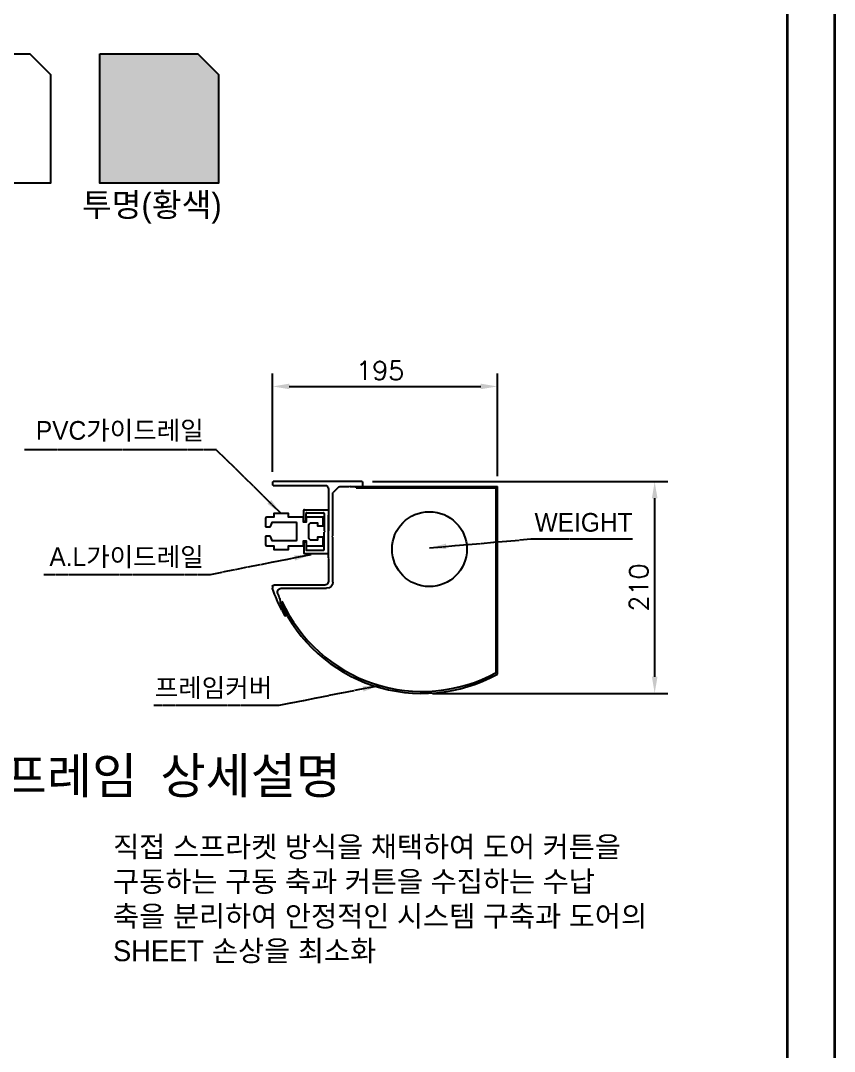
# Model space of a CAD drawing. Header units: millimetres. Extents: x 150937 to 394412, y 327166 to 584759.
# Drawn here: x 184857 to 187465, y 450476 to 453782 of the extents above; entities that cross this region are included whole.
import ezdxf

# ---------------------------------------------------------------- set-up
doc = ezdxf.new("R2010")
doc.units = ezdxf.units.MM
doc.linetypes.add('CEN', pattern=[62, 60, -1, 0, -1])
for name, color, linetype, lineweight in [('2문자(명칭)', 7, 'Continuous', 20), ('4윤곽선', 5, 'Continuous', 70), ('5치수해치', 7, 'Continuous', 25), ('지시선', 1, 'CEN', 20), ('지시선문자', 40, 'Continuous', 20)]:
    doc.layers.add(name, color=color, linetype=linetype, lineweight=lineweight)
doc.layers.add('Layer 1', color=7, linetype='Continuous')
doc.styles.add('ROMANS', font='romans.shx')
doc.styles.get("Standard").update_dxf_attribs({"font": 'arial.ttf'})
doc.dimstyles.new('1004', dxfattribs={"dimscale": 50, "dimtxt": 1.8, "dimasz": 1.6, "dimexe": 1.25, "dimexo": 1, "dimtad": 1, "dimtxsty": 'ROMANS', "dimcen": 2.5, "dimclrd": 94, "dimclre": 94, "dimclrt": 151, "dimadec": 0, "dimazin": 0, "dimtfac": 1, "dimtix": 1, "dimtmove": 0, "dimatfit": 3, "dimfxl": 0, "dimarcsym": 0})

# ---------------------------------------------------------------- blocks, each defined once
blk = doc.blocks.new('k-5')
at = {"color": 1}
for p, q in [((-36413.14, 17310.52), (-36413.14, 17291.77)), ((-36404.35, 17311.02), (-36412.64, 17311.02)), ((-36410.64, 17308.72), (-36410.64, 17295.27)), ((-36406.66, 17309.22), (-36410.14, 17309.22)), ((-36404.35, 17309.22), (-36406.66, 17309.22)), ((-36403.85, 17310.52), (-36403.85, 17309.72)), ((-36387.43, 17310.52), (-36387.43, 17309.72)), ((-36386.93, 17311.02), (-36378.64, 17311.02)), ((-36386.93, 17309.22), (-36384.62, 17309.22)), ((-36384.62, 17309.22), (-36381.14, 17309.22)), ((-36380.64, 17308.72), (-36380.64, 17295.27)), ((-36378.14, 17310.52), (-36378.14, 17291.77)), ((-36412.64, 17291.27), (-36396.14, 17291.27)), ((-36410.14, 17294.77), (-36396.14, 17294.77)), ((-36395.64, 17294.27), (-36396.14, 17294.77)), ((-36395.64, 17291.77), (-36396.14, 17291.27)), ((-36395.14, 17294.77), (-36395.64, 17294.27)), ((-36395.14, 17291.27), (-36395.64, 17291.77)), ((-36381.14, 17294.77), (-36395.14, 17294.77)), ((-36378.64, 17291.27), (-36395.14, 17291.27))]:
    blk.add_line(p, q, dxfattribs=at)
for centre, start, end in [((-36412.64, 17310.52), 90, 180), ((-36410.14, 17308.72), 90, 180), ((-36404.35, 17310.52), 360, 90), ((-36404.35, 17309.72), 270, 0), ((-36386.93, 17310.52), 90, 180), ((-36386.93, 17309.72), 180, 270), ((-36381.14, 17308.72), 0, 90), ((-36378.64, 17310.52), 0, 90), ((-36410.14, 17295.27), 180, 270), ((-36381.14, 17295.27), 270, 0), ((-36412.64, 17291.77), 180, 270), ((-36378.64, 17291.77), 270, 0)]:
    blk.add_arc(centre, 0.5, start, end, dxfattribs=at)
blk = doc.blocks.new('k-3')
for p, q in [((-36515.33, 17456.27), (-36515.33, 17459.27)), ((-36514.83, 17459.77), (-36443.53, 17459.77)), ((-36505.32, 17455.77), (-36514.83, 17455.77)), ((-36504.83, 17456.27), (-36505.32, 17455.77)), ((-36504.33, 17455.77), (-36504.83, 17456.27)), ((-36496.74, 17455.77), (-36504.33, 17455.77)), ((-36496.03, 17455.48), (-36491.62, 17451.06)), ((-36487.83, 17453.77), (-36487.83, 17433.77)), ((-36443.53, 17456.77), (-36484.83, 17456.77)), ((-36443.03, 17459.27), (-36443.03, 17457.27)), ((-36491.33, 17416.27), (-36491.33, 17450.36)), ((-36488.33, 17433.27), (-36487.83, 17433.77)), ((-36487.83, 17432.77), (-36488.33, 17433.27)), ((-36487.83, 17398.77), (-36487.83, 17432.77)), ((-36490.83, 17415.77), (-36491.33, 17416.27)), ((-36491.33, 17415.27), (-36490.83, 17415.77)), ((-36491.33, 17379.25), (-36491.33, 17415.27)), ((-36488.33, 17398.27), (-36487.83, 17398.77)), ((-36487.83, 17397.77), (-36488.33, 17398.27)), ((-36487.83, 17397.77), (-36487.83, 17380.56)), ((-36449.96, 17374.27), (-36486.33, 17374.27)), ((-36484.29, 17376.77), (-36444.03, 17376.77)), ((-36448.97, 17374.27), (-36448.96, 17374.27)), ((-36443.03, 17375.77), (-36443.03, 17374.44)), ((-36448.82, 17366.09), (-36449.1, 17363.15)), ((-36454.19, 17353.02), (-36453.57, 17354.26)), ((-36450.79, 17356.09), (-36452.85, 17352.29)), ((-36450.45, 17356.77), (-36450.95, 17356.62)), ((-36450.95, 17356.62), (-36450.79, 17356.09)), ((-36453.16, 17352.2), (-36454.1, 17352.7))]:
    blk.add_line(p, q)
for centre, radius, start, end in [((-36514.83, 17459.27), 0.5, 90, 180), ((-36514.83, 17456.27), 0.5, 180, 270), ((-36496.74, 17454.77), 1, 45, 90), ((-36484.83, 17453.77), 3, 90, 180), ((-36443.53, 17459.27), 0.5, 0, 90), ((-36443.53, 17457.27), 0.5, 270, 0), ((-36492.33, 17450.36), 1, 0, 45), ((-36486.33, 17379.27), 5, 180, 270), ((-36484.45, 17380.17), 3.4, 173.30221, 272.76908), ((-36561.51, 17414.13), 125, 332.68296, 341.32928), ((-36449.96, 17371.27), 3, 338.98199, 90), ((-36561.51, 17414.13), 122.5, 336.91194, 338.98199), ((-36444.03, 17375.77), 1, 0, 90), ((-36444.03, 17374.44), 1, 341.32928, 0), ((-36561.51, 17414.13), 123.43, 330.98255, 335.60306), ((-36453.98, 17352.91), 0.234, 151.73514, 241.49987), ((-36453.05, 17352.4), 0.234, 241.49987, 331.56203)]:
    blk.add_arc(centre, radius, start, end)
blk = doc.blocks.new('*D130')
at = {"layer": '5치수해치', "color": 94, "lineweight": -2, "transparency": 16777216}
for p, q in [((-32882.2, 67909.7), (-32882.2, 68382.6)), ((-31801.5, 67888.7), (-31801.5, 68382.6)), ((-32802.2, 68320.1), (-31881.5, 68320.1))]:
    blk.add_line(p, q, dxfattribs=at)
at = {"layer": '5치수해치', "color": 94, "transparency": 16777216}
for points in [[(-32802.2, 68333.5), (-32802.2, 68306.8), (-32882.2, 68320.1)], [(-31881.5, 68333.5), (-31881.5, 68306.8), (-31801.5, 68320.1)]]:
    blk.add_solid(points, dxfattribs=at)
at = {"layer": '5치수해치', "color": 151, "transparency": 16777216, "insert": (-32364.8, 68396.4), "char_height": 90, "attachment_point": 5, "style": 'ROMANS'}
blk.add_mtext('195', dxfattribs=at)
blk = doc.blocks.new('*D131')
at = {"layer": '5치수해치', "color": 94, "lineweight": -2, "transparency": 16777216}
for p, q in [((-32401.5, 67862.7), (-30983.6, 67862.7)), ((-31046.1, 66924.3), (-31046.1, 67782.7)), ((-32113, 66844.3), (-30983.6, 66844.3))]:
    blk.add_line(p, q, dxfattribs=at)
at = {"layer": '5치수해치', "color": 94, "transparency": 16777216}
for points in [[(-31059.4, 67782.7), (-31032.7, 67782.7), (-31046.1, 67862.7)], [(-31059.4, 66924.3), (-31032.7, 66924.3), (-31046.1, 66844.3)]]:
    blk.add_solid(points, dxfattribs=at)
at = {"layer": '5치수해치', "color": 151, "transparency": 16777216, "insert": (-31122.3, 67353.5), "char_height": 90, "attachment_point": 5, "rotation": 90, "style": 'ROMANS'}
blk.add_mtext('210', dxfattribs=at)
blk = doc.blocks.new('c3 base')
at = {"true_color": 0xfae6b4}
h = blk.add_hatch(color=254, dxfattribs=at)
h.dxf.hatch_style = 1
h.paths.add_polyline_path([(28391.009, 16763.156), (28291.009, 16863.156), (27821.317, 16863.156), (27821.317, 16242.016), (28391.009, 16242.016)])
for points in [[(27013.817, 16863.156), (27483.509, 16863.156), (27583.509, 16763.156), (27583.509, 16242.016), (27013.817, 16242.016)], [(27821.317, 16863.156), (28291.009, 16863.156), (28391.009, 16763.156), (28391.009, 16242.016), (27821.317, 16242.016)]]:
    blk.add_lwpolyline(points, close=True)
at = {"layer": '4윤곽선', "lineweight": 35}
blk.add_line((31125, 375), (31125, 21900), dxfattribs=at)
blk.add_lwpolyline([(31350, 150), (150, 150), (150, 22125), (31350, 22125)], close=True, dxfattribs=at)
at = {"layer": 'Layer 1', "linetype": 'Continuous'}
for p, q in [((29052.695, 14782.724), (29731.116, 14782.724)), ((29052.695, 14776.724), (29052.695, 14782.724)), ((29052.695, 14776.724), (29725.116, 14776.724)), ((29725.116, 13888.575), (29725.116, 14776.724)), ((29731.116, 13881.133), (29731.116, 14782.724))]:
    blk.add_line(p, q, dxfattribs=at)
blk.add_lwpolyline([(28825.347, 14566.816), (28825.347, 14596.816, -0.41421356), (28837.347, 14608.816), (28866.065, 14608.816), (28866.065, 14593.816), (28893.065, 14593.816), (28893.065, 14635.216), (28812.065, 14635.216), (28812.065, 14612.416), (28798.865, 14612.416), (28798.865, 14635.216), (28726.865, 14635.216), (28726.865, 14651.407, 0.41421356), (28725.065, 14653.207), (28658.465, 14653.207, 0.41421356), (28656.665, 14651.407), (28656.665, 14635.216), (28622.465, 14635.216, 0.41421356), (28616.465, 14629.216), (28616.465, 14591.416, 0.41421356), (28618.265, 14589.616), (28622.465, 14589.616), (28636.529, 14589.616, 0.31457419), (28642.162, 14593.549), (28648.432, 14610.637, -0.31457419), (28650.122, 14611.816), (28762.265, 14611.816, -0.41421356), (28765.265, 14608.816), (28765.265, 14566.816), (28765.265, 14524.816, -0.41421356), (28762.265, 14521.816), (28650.122, 14521.816, -0.31457419), (28648.432, 14522.996), (28642.162, 14540.084, 0.31457419), (28636.529, 14544.017), (28622.465, 14544.017), (28618.265, 14544.017, 0.41421356), (28616.465, 14542.217), (28616.465, 14504.416, 0.41421356), (28622.465, 14498.416), (28656.665, 14498.416), (28656.665, 14482.226, 0.41421356), (28658.465, 14480.426), (28725.065, 14480.426, 0.41421356), (28726.865, 14482.226), (28726.865, 14498.416), (28798.865, 14498.416), (28798.865, 14521.216), (28812.065, 14521.216), (28812.065, 14498.416), (28893.065, 14498.416), (28893.065, 14539.816), (28866.065, 14539.816), (28866.065, 14524.817), (28837.347, 14524.817, -0.41421356), (28825.347, 14536.817)], format="xyb", close=True, dxfattribs=at)
blk.add_circle((29404.481, 14481.92), 180, dxfattribs=at)
for radius, start, end in [(750, 204.39962, 298.809672), (740.589, 204.455557, 298.680398)]:
    blk.add_arc((29369.69, 14538.302), radius, start, end, dxfattribs=at)
at = {"layer": 'Layer 1', "linetype": 'Continuous', "xscale": -6, "yscale": 6, "zscale": 6}
blk.add_blockref('k-3', (-190007.761, -89951.904), dxfattribs=at)
at = {"layer": 'Layer 1', "linetype": 'Continuous', "xscale": 6, "yscale": 6, "zscale": 6, "rotation": 90.00000000000001}
blk.add_blockref('k-5', (132666.786, 232940.568), dxfattribs=at)
at = {"insert": (27734.665, 16194.732), "char_height": 114, "attachment_point": 1}
blk.add_mtext_dynamic_manual_height_columns('{\\fGulim|b0|i0|c129|p50;투명(황색)}', width=2685.01895, gutter_width=12.5, heights=[0], dxfattribs=at)
at = {"insert": (26029.039, 13479.267), "char_height": 172.8, "width": 3429.39018, "attachment_point": 1}
blk.add_mtext('{\\fGulimChe|b0|i0|c129|p49;C-3 드럼 및 프레임 상세설명}', dxfattribs=at)
at = {"layer": '2문자(명칭)', "insert": (27884.202, 13100.964), "char_height": 100, "width": 2685.01895, "attachment_point": 1}
blk.add_mtext('{\\fGulim|b0|i0|c129|p50;직접 스프라켓 방식을 채택하여 도어 커튼을\\P구동하는 구동 축과 커튼을 수집하는 수납\\P축을 분리하여 안정적인 시스템 구축과 도어의 \\f@Gulim|b0|i0|c0|p50;SHEET} {\\fGulim|b0|i0|c129|p50;손상을 최소화\\P\\P }', dxfattribs=at)
at = {"layer": '지시선문자', "color": 3, "char_height": 90, "style": 'ROMANS'}
for s, insert, attachment_point in [('{\\fGulim|b0|i0|c129|p50;\\C256;PVC가이드레일}', (28319.924, 14998.17), 9), ('{\\fGulim|b0|i0|c129|p50;\\C256;WEIGHT}', (29909.469, 14564.501), 7), ('{\\fGulim|b0|i0|c129|p50;\\C256;A.L가이드레일}', (28319.604, 14390.45), 9), ('{\\fGulim|b0|i0|c129|p50;\\C256;프레임커버}', (28648.965, 13760.933), 9)]:
    blk.add_mtext(s, dxfattribs=dict(at, insert=insert, attachment_point=attachment_point))
at = {"layer": '5치수해치'}
dim = blk.add_linear_dim(base=(29731.116, 15264.168), p1=(28650.43, 14803.724), p2=(29731.116, 14782.724), text='195', dimstyle='1004', dxfattribs=at)
dim.commit()
dim.dimension.update_dxf_attribs({"geometry": '*D130', "text_midpoint": (29167.894, 15264.168), "dimtype": 128, "insert": (61532.66, -53055.978)})
dim = blk.add_linear_dim(base=(30486.579, 14806.724), p1=(29369.69, 13788.302), p2=(29081.201, 14806.724), angle=90, text='210', dimstyle='1004', dxfattribs=at)
dim.commit()
dim.dimension.update_dxf_attribs({"geometry": '*D131', "text_midpoint": (30410.329, 14297.513), "insert": (61532.66, -53055.978)})
at = {"layer": '지시선', "annotation_type": 0, "has_hookline": 1}
for points, hookline_direction, text_width in [([(28691.765, 14653.207), (28381.33, 14958.624), (28301.33, 14958.624)], 1, 822.224), ([(29404.481, 14488.244), (29891.937, 14530.807)], 0, 467.497), ([(28833.972, 14455.008), (28350.854, 14359.2)], 1, 778.482), ([(29163.333, 13825.491), (28680.215, 13729.683)], 1, 579.667)]:
    blk.add_leader(points, dimstyle='1004', dxfattribs=dict(at, hookline_direction=hookline_direction, text_width=text_width))
blk = doc.blocks.new('c-3 base')
at = {"xscale": 0.6671428571428571, "yscale": 0.6671428571428571, "zscale": 0.6671428571428571}
blk.add_blockref('c3 base', (0, 0), dxfattribs=at)

msp = doc.modelspace()

# ---------------------------------------------------------------- block references
msp.add_blockref('c-3 base', (166550.366, 442425.731))

doc.saveas('drawing.dxf')
